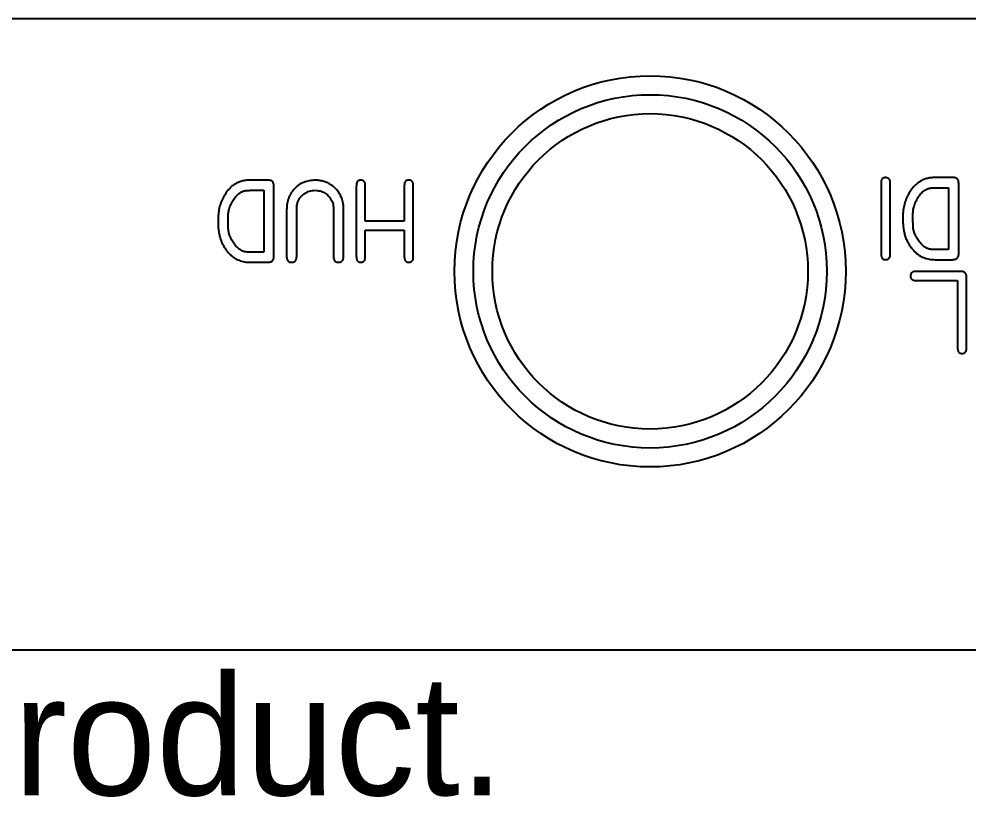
# Model space of a CAD drawing. Header units: inches. Extents: x -6.5 to 0, y -1.57 to 0.
# Drawn here: x -3.125 to -1.62, y -1.233 to 0 of the extents above; entities that cross this region are included whole.
import ezdxf

# ---------------------------------------------------------------- set-up
doc = ezdxf.new("R2010")
doc.units = ezdxf.units.IN
doc.header["$MEASUREMENT"] = 0
doc.styles.add('SLDTEXTSTYLE0', font='Arail.ttf')

msp = doc.modelspace()

# ---------------------------------------------------------------- linework, layer by layer
at = {"color": 1, "linetype": 'Continuous', "lineweight": 25}
for p, q in [((-0.0625, 0), (-6.2113, 0)), ((-2.7312, -0.2555), (-2.7588, -0.2555)), ((-1.6461, -0.2514), (-1.6737, -0.2514)), ((-2.7211, -0.3755), (-2.7211, -0.2673)), ((-2.5905, -0.265), (-2.5905, -0.3765)), ((-2.5763, -0.3206), (-2.5763, -0.2652)), ((-2.5145, -0.2644), (-2.5145, -0.3206)), ((-2.5003, -0.3761), (-2.5003, -0.2644)), ((-1.7589, -0.2603), (-1.7589, -0.3727)), ((-1.7447, -0.3722), (-1.7447, -0.2603)), ((-1.6737, -0.2674), (-1.6521, -0.2674)), ((-1.6521, -0.2674), (-1.6521, -0.3654)), ((-1.6361, -0.3713), (-1.6361, -0.2632)), ((-2.7588, -0.2715), (-2.7372, -0.2715)), ((-2.7372, -0.2715), (-2.7372, -0.3695)), ((-2.701, -0.3024), (-2.701, -0.3749)), ((-2.6849, -0.3749), (-2.6849, -0.3042)), ((-2.6268, -0.3036), (-2.6268, -0.3759)), ((-2.6107, -0.3763), (-2.6107, -0.3032)), ((-2.5145, -0.3206), (-2.5763, -0.3206)), ((-2.5763, -0.3774), (-2.5763, -0.3349)), ((-2.5763, -0.3349), (-2.5145, -0.3349)), ((-2.5145, -0.3349), (-2.5145, -0.3765)), ((-2.7372, -0.3695), (-2.759, -0.3695)), ((-1.6521, -0.3654), (-1.6739, -0.3654)), ((-2.7584, -0.3856), (-2.7316, -0.3856)), ((-1.6733, -0.3815), (-1.6465, -0.3815)), ((-1.6326, -0.4001), (-1.7018, -0.4001)), ((-1.7032, -0.4144), (-1.6379, -0.4144)), ((-1.6379, -0.4144), (-1.6379, -0.5215)), ((-1.6236, -0.5215), (-1.6236, -0.4097)), ((-6.4375, -1), (-0.0625, -1))]:
    msp.add_line(p, q, dxfattribs=at)
for radius in [0.31, 0.28, 0.25]:
    msp.add_circle((-2.125, -0.4), radius, dxfattribs=at)
for points, knots in [([(-2.7588, -0.2555), (-2.7599, -0.2555), (-2.7622, -0.2555), (-2.7655, -0.2558), (-2.7688, -0.2563), (-2.7719, -0.257), (-2.7749, -0.2579), (-2.7778, -0.2591), (-2.7806, -0.2604), (-2.7832, -0.2619), (-2.7858, -0.2637), (-2.7882, -0.2657), (-2.7906, -0.2679), (-2.7929, -0.2703), (-2.795, -0.273), (-2.7971, -0.2759), (-2.7991, -0.279), (-2.8003, -0.2812), (-2.8009, -0.2823)], [0, 0, 0, 0, 0.065537, 0.128894, 0.190513, 0.250819, 0.31017, 0.368743, 0.426366, 0.484321, 0.542747, 0.602028, 0.662919, 0.725322, 0.790697, 0.857753, 0.927457, 1, 1, 1, 1]), ([(-2.7211, -0.2673), (-2.7211, -0.2662), (-2.721, -0.2644), (-2.7213, -0.2617), (-2.7219, -0.2596), (-2.7229, -0.2579), (-2.7243, -0.2567), (-2.7262, -0.2559), (-2.7286, -0.2555), (-2.7303, -0.2555), (-2.7312, -0.2555)], [0, 0, 0, 0, 0.165632, 0.307111, 0.42353, 0.521468, 0.616875, 0.724163, 0.850235, 1, 1, 1, 1]), ([(-2.6557, -0.2555), (-2.6574, -0.2555), (-2.6606, -0.2557), (-2.6652, -0.2564), (-2.6697, -0.2574), (-2.6739, -0.2589), (-2.6778, -0.2607), (-2.6816, -0.263), (-2.685, -0.2656), (-2.6882, -0.2687), (-2.6912, -0.272), (-2.6937, -0.2756), (-2.6959, -0.2795), (-2.6977, -0.2836), (-2.6991, -0.2879), (-2.7001, -0.2926), (-2.7008, -0.2974), (-2.7009, -0.3007), (-2.701, -0.3024)], [0, 0, 0, 0, 0.067173, 0.131422, 0.193661, 0.254469, 0.313951, 0.37325, 0.432715, 0.493321, 0.554037, 0.614375, 0.674766, 0.736049, 0.798444, 0.863236, 0.930118, 1, 1, 1, 1]), ([(-2.6136, -0.2841), (-2.6141, -0.283), (-2.6149, -0.2809), (-2.6166, -0.2778), (-2.6184, -0.2749), (-2.6203, -0.2721), (-2.6225, -0.2696), (-2.6249, -0.2673), (-2.6274, -0.2651), (-2.6301, -0.2631), (-2.6329, -0.2613), (-2.6359, -0.2598), (-2.639, -0.2585), (-2.6421, -0.2574), (-2.6454, -0.2566), (-2.6487, -0.256), (-2.6522, -0.2555), (-2.6546, -0.2555), (-2.6557, -0.2555)], [0, 0, 0, 0, 0.065829, 0.129932, 0.192411, 0.254751, 0.315742, 0.376914, 0.437906, 0.499824, 0.561859, 0.622929, 0.684105, 0.745419, 0.807732, 0.870287, 0.934284, 1, 1, 1, 1]), ([(-2.5833, -0.2555), (-2.5839, -0.2555), (-2.5851, -0.2555), (-2.5866, -0.2559), (-2.5879, -0.2566), (-2.589, -0.2576), (-2.5897, -0.259), (-2.5902, -0.2607), (-2.5905, -0.2627), (-2.5905, -0.2642), (-2.5905, -0.265)], [0, 0, 0, 0, 0.128787, 0.242597, 0.346643, 0.446193, 0.553992, 0.677887, 0.826481, 1, 1, 1, 1]), ([(-2.5767, -0.2602), (-2.5769, -0.2595), (-2.5774, -0.2582), (-2.5789, -0.2566), (-2.581, -0.2557), (-2.5825, -0.2556), (-2.5833, -0.2555)], [0, 0, 0, 0, 0.248392, 0.479682, 0.720638, 1, 1, 1, 1]), ([(-2.5075, -0.2555), (-2.5081, -0.2555), (-2.5091, -0.2555), (-2.5106, -0.2559), (-2.5119, -0.2565), (-2.5129, -0.2575), (-2.5137, -0.2588), (-2.5142, -0.2604), (-2.5145, -0.2623), (-2.5145, -0.2637), (-2.5145, -0.2644)], [0, 0, 0, 0, 0.1273604, 0.2408253, 0.3459555, 0.451152, 0.5642888, 0.6917768, 0.8360266, 1, 1, 1, 1]), ([(-2.5003, -0.2644), (-2.5003, -0.2637), (-2.5003, -0.2623), (-2.5006, -0.2604), (-2.5011, -0.2588), (-2.5019, -0.2575), (-2.503, -0.2565), (-2.5043, -0.2558), (-2.5058, -0.2555), (-2.5069, -0.2555), (-2.5075, -0.2555)], [0, 0, 0, 0, 0.160622, 0.303101, 0.429724, 0.542582, 0.648025, 0.753746, 0.86995, 1, 1, 1, 1]), ([(-1.7582, -0.2546), (-1.7583, -0.2549), (-1.7586, -0.2556), (-1.7588, -0.2569), (-1.7589, -0.2584), (-1.7589, -0.2596), (-1.7589, -0.2603)], [0, 0, 0, 0, 0.1957816, 0.3898565, 0.6392336, 1, 1, 1, 1]), ([(-1.7519, -0.2514), (-1.7525, -0.2514), (-1.7538, -0.2515), (-1.7555, -0.2522), (-1.7571, -0.2532), (-1.7578, -0.2541), (-1.7582, -0.2546)], [0, 0, 0, 0, 0.254027, 0.515009, 0.769478, 1, 1, 1, 1]), ([(-1.7452, -0.2553), (-1.7456, -0.2548), (-1.7462, -0.2536), (-1.7479, -0.2524), (-1.7498, -0.2516), (-1.7512, -0.2514), (-1.7519, -0.2514)], [0, 0, 0, 0, 0.232738, 0.479688, 0.740584, 1, 1, 1, 1]), ([(-1.7447, -0.2603), (-1.7447, -0.2596), (-1.7447, -0.2585), (-1.7447, -0.2571), (-1.7449, -0.2562), (-1.7451, -0.2556), (-1.7452, -0.2553)], [0, 0, 0, 0, 0.403005, 0.651878, 0.824747, 1, 1, 1, 1]), ([(-1.6737, -0.2514), (-1.6749, -0.2514), (-1.6771, -0.2514), (-1.6805, -0.2517), (-1.6837, -0.2522), (-1.6869, -0.2529), (-1.6899, -0.2538), (-1.6927, -0.255), (-1.6955, -0.2563), (-1.6982, -0.2578), (-1.7007, -0.2596), (-1.7032, -0.2616), (-1.7055, -0.2638), (-1.7078, -0.2662), (-1.71, -0.2689), (-1.712, -0.2718), (-1.714, -0.2749), (-1.7152, -0.2771), (-1.7158, -0.2782)], [0, 0, 0, 0, 0.065537, 0.128894, 0.190513, 0.250819, 0.31017, 0.368743, 0.426366, 0.484321, 0.542747, 0.602028, 0.662919, 0.725322, 0.790697, 0.857753, 0.927457, 1, 1, 1, 1]), ([(-1.6361, -0.2632), (-1.636, -0.2621), (-1.636, -0.2602), (-1.6362, -0.2576), (-1.6368, -0.2555), (-1.6378, -0.2538), (-1.6393, -0.2526), (-1.6411, -0.2518), (-1.6435, -0.2514), (-1.6452, -0.2514), (-1.6461, -0.2514)], [0, 0, 0, 0, 0.165632, 0.307111, 0.42353, 0.521468, 0.616875, 0.724163, 0.850235, 1, 1, 1, 1]), ([(-2.5763, -0.2652), (-2.5763, -0.2645), (-2.5763, -0.2634), (-2.5763, -0.2621), (-2.5764, -0.2611), (-2.5766, -0.2605), (-2.5767, -0.2602)], [0, 0, 0, 0, 0.400215, 0.645342, 0.817688, 1, 1, 1, 1]), ([(-1.6926, -0.2735), (-1.6919, -0.273), (-1.6907, -0.272), (-1.6888, -0.2706), (-1.6867, -0.2696), (-1.6846, -0.2687), (-1.6822, -0.2681), (-1.6796, -0.2677), (-1.6768, -0.2675), (-1.6748, -0.2674), (-1.6737, -0.2674)], [0, 0, 0, 0, 0.120567, 0.236688, 0.349281, 0.461125, 0.577512, 0.706025, 0.846945, 1, 1, 1, 1]), ([(-2.8009, -0.2823), (-2.8017, -0.2838), (-2.8032, -0.2867), (-2.8051, -0.2911), (-2.8066, -0.2955), (-2.8078, -0.3001), (-2.8086, -0.3048), (-2.8092, -0.3099), (-2.8096, -0.3154), (-2.8096, -0.3192), (-2.8096, -0.3212)], [0, 0, 0, 0, 0.122914, 0.242316, 0.358054, 0.471139, 0.588026, 0.714383, 0.852054, 1, 1, 1, 1]), ([(-2.7924, -0.3032), (-2.792, -0.3019), (-2.7914, -0.2994), (-2.7901, -0.2957), (-2.7886, -0.2922), (-2.7868, -0.2888), (-2.7848, -0.2857), (-2.7826, -0.2827), (-2.7802, -0.28), (-2.7785, -0.2784), (-2.7776, -0.2776)], [0, 0, 0, 0, 0.131076, 0.260457, 0.387849, 0.515049, 0.639819, 0.762628, 0.881718, 1, 1, 1, 1]), ([(-2.7776, -0.2776), (-2.777, -0.2771), (-2.7758, -0.2761), (-2.7738, -0.2747), (-2.7718, -0.2737), (-2.7696, -0.2728), (-2.7673, -0.2723), (-2.7647, -0.2718), (-2.7618, -0.2716), (-2.7598, -0.2716), (-2.7588, -0.2715)], [0, 0, 0, 0, 0.120567, 0.236688, 0.349281, 0.461125, 0.577512, 0.706025, 0.846945, 1, 1, 1, 1]), ([(-2.683, -0.2897), (-2.6824, -0.2883), (-2.6812, -0.2856), (-2.6787, -0.2821), (-2.6758, -0.2789), (-2.6724, -0.2763), (-2.6687, -0.2742), (-2.6646, -0.2727), (-2.6603, -0.2717), (-2.6573, -0.2716), (-2.6557, -0.2715)], [0, 0, 0, 0, 0.127998, 0.25202, 0.37283, 0.495116, 0.618143, 0.741653, 0.867936, 1, 1, 1, 1]), ([(-2.6557, -0.2715), (-2.6544, -0.2716), (-2.6517, -0.2717), (-2.6478, -0.2725), (-2.6442, -0.2737), (-2.6408, -0.2754), (-2.6376, -0.2776), (-2.6348, -0.2802), (-2.6323, -0.2831), (-2.631, -0.2854), (-2.6303, -0.2865)], [0, 0, 0, 0, 0.1315013, 0.2578742, 0.3809436, 0.5036344, 0.6262439, 0.7475148, 0.8717965, 1, 1, 1, 1]), ([(-2.6107, -0.3032), (-2.6107, -0.3022), (-2.6107, -0.3002), (-2.6108, -0.2974), (-2.611, -0.2948), (-2.6114, -0.2918), (-2.6121, -0.2882), (-2.6131, -0.2855), (-2.6136, -0.2841)], [0, 0, 0, 0, 0.161067, 0.306662, 0.437884, 0.552286, 0.772267, 1, 1, 1, 1]), ([(-1.7158, -0.2782), (-1.7166, -0.2797), (-1.7182, -0.2826), (-1.72, -0.287), (-1.7216, -0.2914), (-1.7227, -0.2959), (-1.7236, -0.3007), (-1.7242, -0.3058), (-1.7245, -0.3113), (-1.7245, -0.3151), (-1.7245, -0.3171)], [0, 0, 0, 0, 0.122914, 0.242316, 0.358054, 0.471139, 0.588026, 0.714383, 0.852054, 1, 1, 1, 1]), ([(-1.7073, -0.299), (-1.707, -0.2978), (-1.7064, -0.2952), (-1.705, -0.2916), (-1.7035, -0.2881), (-1.7017, -0.2847), (-1.6998, -0.2815), (-1.6976, -0.2786), (-1.6952, -0.2759), (-1.6934, -0.2743), (-1.6926, -0.2735)], [0, 0, 0, 0, 0.131076, 0.260457, 0.387849, 0.515049, 0.639819, 0.762628, 0.881718, 1, 1, 1, 1]), ([(-2.6849, -0.3042), (-2.6849, -0.3034), (-2.6849, -0.3017), (-2.6848, -0.2994), (-2.6847, -0.2974), (-2.6845, -0.2951), (-2.684, -0.2925), (-2.6833, -0.2906), (-2.683, -0.2897)], [0, 0, 0, 0, 0.175034, 0.330061, 0.467982, 0.587118, 0.799796, 1, 1, 1, 1]), ([(-2.6303, -0.2865), (-2.6297, -0.2877), (-2.6284, -0.29), (-2.6275, -0.2931), (-2.6271, -0.2957), (-2.6269, -0.2981), (-2.6268, -0.3007), (-2.6268, -0.3026), (-2.6268, -0.3036)], [0, 0, 0, 0, 0.2267559, 0.436596, 0.5480032, 0.6793699, 0.829385, 1, 1, 1, 1]), ([(-1.7085, -0.3134), (-1.7085, -0.3124), (-1.7085, -0.3105), (-1.7085, -0.3081), (-1.7084, -0.3061), (-1.7083, -0.3041), (-1.708, -0.3018), (-1.7076, -0.3), (-1.7073, -0.299)], [0, 0, 0, 0, 0.2075484, 0.3818107, 0.5169697, 0.6189552, 0.7967351, 1, 1, 1, 1]), ([(-2.7935, -0.3175), (-2.7935, -0.3165), (-2.7935, -0.3147), (-2.7935, -0.3122), (-2.7935, -0.3102), (-2.7934, -0.3082), (-2.7931, -0.3059), (-2.7926, -0.3041), (-2.7924, -0.3032)], [0, 0, 0, 0, 0.207548, 0.381811, 0.51697, 0.618955, 0.796735, 1, 1, 1, 1]), ([(-1.7053, -0.3409), (-1.7057, -0.34), (-1.7064, -0.3384), (-1.7071, -0.3359), (-1.7078, -0.3335), (-1.7081, -0.3314), (-1.7082, -0.3297), (-1.7083, -0.3282), (-1.7084, -0.3264), (-1.7084, -0.3243), (-1.7085, -0.322), (-1.7085, -0.3194), (-1.7085, -0.3165), (-1.7085, -0.3144), (-1.7085, -0.3134)], [0, 0, 0, 0, 0.099136, 0.193652, 0.281365, 0.36547, 0.411235, 0.466023, 0.530927, 0.604906, 0.688993, 0.783209, 0.886537, 1, 1, 1, 1]), ([(-2.8096, -0.3212), (-2.8095, -0.3239), (-2.8095, -0.3291), (-2.8086, -0.3367), (-2.8073, -0.3437), (-2.8053, -0.3503), (-2.8028, -0.3564), (-2.7995, -0.3621), (-2.7957, -0.3675), (-2.7927, -0.3708), (-2.7912, -0.3724)], [0, 0, 0, 0, 0.1442553, 0.2796239, 0.4074172, 0.5284146, 0.6453973, 0.7620525, 0.8799678, 1, 1, 1, 1]), ([(-2.7904, -0.345), (-2.7907, -0.3441), (-2.7914, -0.3425), (-2.7922, -0.34), (-2.7928, -0.3376), (-2.7931, -0.3356), (-2.7933, -0.3338), (-2.7934, -0.3323), (-2.7934, -0.3305), (-2.7935, -0.3284), (-2.7935, -0.3261), (-2.7936, -0.3235), (-2.7936, -0.3206), (-2.7935, -0.3185), (-2.7935, -0.3175)], [0, 0, 0, 0, 0.099136, 0.193652, 0.281365, 0.36547, 0.411235, 0.466023, 0.530927, 0.604906, 0.688993, 0.783209, 0.886537, 1, 1, 1, 1]), ([(-1.7245, -0.3171), (-1.7245, -0.3198), (-1.7244, -0.325), (-1.7236, -0.3326), (-1.7223, -0.3396), (-1.7203, -0.3462), (-1.7177, -0.3523), (-1.7145, -0.358), (-1.7107, -0.3634), (-1.7076, -0.3667), (-1.7061, -0.3683)], [0, 0, 0, 0, 0.144255, 0.279624, 0.407417, 0.528415, 0.645397, 0.762052, 0.879968, 1, 1, 1, 1]), ([(-2.7717, -0.3672), (-2.7727, -0.3667), (-2.7746, -0.3656), (-2.7773, -0.3636), (-2.78, -0.3612), (-2.7825, -0.3584), (-2.7848, -0.3554), (-2.7869, -0.3521), (-2.7888, -0.3486), (-2.7899, -0.3462), (-2.7904, -0.345)], [0, 0, 0, 0, 0.108815, 0.223046, 0.34223, 0.469524, 0.599834, 0.731986, 0.864687, 1, 1, 1, 1]), ([(-1.6867, -0.3631), (-1.6876, -0.3625), (-1.6896, -0.3615), (-1.6923, -0.3595), (-1.6949, -0.3571), (-1.6974, -0.3543), (-1.6997, -0.3513), (-1.7019, -0.348), (-1.7038, -0.3445), (-1.7048, -0.3421), (-1.7053, -0.3409)], [0, 0, 0, 0, 0.108815, 0.223046, 0.34223, 0.469524, 0.599834, 0.731986, 0.864687, 1, 1, 1, 1]), ([(-2.7912, -0.3724), (-2.7901, -0.3735), (-2.7879, -0.3756), (-2.7842, -0.3783), (-2.7805, -0.3806), (-2.7764, -0.3824), (-2.7722, -0.3839), (-2.7678, -0.3849), (-2.7632, -0.3855), (-2.76, -0.3856), (-2.7584, -0.3856)], [0, 0, 0, 0, 0.127213, 0.25064, 0.372495, 0.493323, 0.615883, 0.739719, 0.867619, 1, 1, 1, 1]), ([(-2.759, -0.3695), (-2.7597, -0.3695), (-2.7611, -0.3695), (-2.763, -0.3694), (-2.7647, -0.3693), (-2.7668, -0.3691), (-2.7691, -0.3684), (-2.7709, -0.3676), (-2.7717, -0.3672)], [0, 0, 0, 0, 0.167038, 0.313531, 0.445257, 0.560315, 0.776449, 1, 1, 1, 1]), ([(-2.7316, -0.3856), (-2.7307, -0.3856), (-2.7291, -0.3855), (-2.7269, -0.3851), (-2.725, -0.3844), (-2.7235, -0.3832), (-2.7223, -0.3817), (-2.7215, -0.3799), (-2.7211, -0.3778), (-2.7211, -0.3763), (-2.7211, -0.3755)], [0, 0, 0, 0, 0.149708, 0.2823471, 0.3998826, 0.5084262, 0.6166612, 0.7302636, 0.8563496, 1, 1, 1, 1]), ([(-2.701, -0.3749), (-2.701, -0.3758), (-2.701, -0.3775), (-2.7006, -0.3798), (-2.7, -0.3817), (-2.6992, -0.3832), (-2.6981, -0.3843), (-2.6967, -0.3851), (-2.6949, -0.3855), (-2.6937, -0.3856), (-2.6931, -0.3856)], [0, 0, 0, 0, 0.177102, 0.327295, 0.454334, 0.561944, 0.66055, 0.761565, 0.873226, 1, 1, 1, 1]), ([(-2.6931, -0.3856), (-2.6924, -0.3856), (-2.6912, -0.3855), (-2.6894, -0.3851), (-2.688, -0.3843), (-2.6868, -0.3832), (-2.6859, -0.3817), (-2.6853, -0.3798), (-2.685, -0.3775), (-2.6849, -0.3758), (-2.6849, -0.3749)], [0, 0, 0, 0, 0.126189, 0.239562, 0.341707, 0.442439, 0.551404, 0.678423, 0.826399, 1, 1, 1, 1]), ([(-2.6268, -0.3759), (-2.6267, -0.3767), (-2.6267, -0.3781), (-2.6264, -0.3802), (-2.6258, -0.3819), (-2.6249, -0.3833), (-2.6238, -0.3844), (-2.6223, -0.3851), (-2.6206, -0.3856), (-2.6195, -0.3856), (-2.6188, -0.3856)], [0, 0, 0, 0, 0.1621662, 0.3031943, 0.4283568, 0.5392174, 0.6472746, 0.7532709, 0.8706033, 1, 1, 1, 1]), ([(-2.6188, -0.3856), (-2.6182, -0.3856), (-2.617, -0.3855), (-2.6153, -0.3851), (-2.6139, -0.3844), (-2.6128, -0.3833), (-2.6118, -0.382), (-2.6112, -0.3803), (-2.6108, -0.3784), (-2.6107, -0.377), (-2.6107, -0.3763)], [0, 0, 0, 0, 0.132883, 0.253155, 0.363593, 0.471632, 0.58413, 0.707529, 0.844945, 1, 1, 1, 1]), ([(-2.5007, -0.381), (-2.5006, -0.3807), (-2.5004, -0.3801), (-2.5003, -0.3791), (-2.5002, -0.3778), (-2.5003, -0.3767), (-2.5003, -0.3761)], [0, 0, 0, 0, 0.195991, 0.38213, 0.624825, 1, 1, 1, 1]), ([(-1.7589, -0.3727), (-1.7589, -0.3734), (-1.7589, -0.3747), (-1.7585, -0.3766), (-1.758, -0.3781), (-1.7572, -0.3794), (-1.7562, -0.3804), (-1.755, -0.3811), (-1.7535, -0.3814), (-1.7525, -0.3814), (-1.7519, -0.3815)], [0, 0, 0, 0, 0.162458, 0.305977, 0.430072, 0.545023, 0.649455, 0.757993, 0.87186, 1, 1, 1, 1]), ([(-1.7456, -0.3782), (-1.7454, -0.3779), (-1.7451, -0.3773), (-1.7448, -0.376), (-1.7447, -0.3743), (-1.7447, -0.373), (-1.7447, -0.3722)], [0, 0, 0, 0, 0.17074, 0.353681, 0.613671, 1, 1, 1, 1]), ([(-1.7061, -0.3683), (-1.705, -0.3694), (-1.7028, -0.3715), (-1.6992, -0.3742), (-1.6954, -0.3765), (-1.6914, -0.3783), (-1.6871, -0.3798), (-1.6827, -0.3808), (-1.6781, -0.3814), (-1.6749, -0.3814), (-1.6733, -0.3815)], [0, 0, 0, 0, 0.1272134, 0.2506404, 0.3724946, 0.493323, 0.6158834, 0.7397194, 0.8676189, 1, 1, 1, 1]), ([(-1.6739, -0.3654), (-1.6746, -0.3654), (-1.676, -0.3654), (-1.678, -0.3653), (-1.6797, -0.3652), (-1.6817, -0.3649), (-1.6841, -0.3643), (-1.6858, -0.3635), (-1.6867, -0.3631)], [0, 0, 0, 0, 0.167038, 0.313531, 0.445257, 0.560315, 0.776449, 1, 1, 1, 1]), ([(-1.6465, -0.3815), (-1.6457, -0.3815), (-1.6441, -0.3814), (-1.6418, -0.381), (-1.6399, -0.3803), (-1.6384, -0.3791), (-1.6372, -0.3776), (-1.6364, -0.3758), (-1.636, -0.3737), (-1.636, -0.3722), (-1.6361, -0.3713)], [0, 0, 0, 0, 0.149708, 0.282347, 0.399883, 0.508426, 0.616661, 0.730264, 0.85635, 1, 1, 1, 1]), ([(-2.5905, -0.3765), (-2.5905, -0.3773), (-2.5905, -0.3786), (-2.5902, -0.3805), (-2.5897, -0.3821), (-2.5889, -0.3834), (-2.5879, -0.3845), (-2.5866, -0.3852), (-2.5852, -0.3856), (-2.5841, -0.3856), (-2.5835, -0.3856)], [0, 0, 0, 0, 0.165307, 0.308794, 0.435609, 0.548148, 0.654295, 0.759898, 0.873312, 1, 1, 1, 1]), ([(-2.5835, -0.3856), (-2.583, -0.3855), (-2.5819, -0.3855), (-2.5804, -0.385), (-2.5791, -0.3843), (-2.578, -0.3833), (-2.5771, -0.3821), (-2.5765, -0.3807), (-2.5762, -0.3791), (-2.5763, -0.378), (-2.5763, -0.3774)], [0, 0, 0, 0, 0.1321598, 0.2526485, 0.3713113, 0.4917786, 0.6119256, 0.7327549, 0.8594573, 1, 1, 1, 1]), ([(-2.5145, -0.3765), (-2.5145, -0.3772), (-2.5144, -0.3786), (-2.5141, -0.3805), (-2.5135, -0.3821), (-2.5127, -0.3834), (-2.5117, -0.3844), (-2.5104, -0.3851), (-2.5089, -0.3855), (-2.5079, -0.3856), (-2.5073, -0.3856)], [0, 0, 0, 0, 0.163146, 0.304681, 0.432747, 0.546235, 0.652223, 0.759544, 0.873374, 1, 1, 1, 1]), ([(-2.5073, -0.3856), (-2.5065, -0.3855), (-2.505, -0.3854), (-2.5031, -0.3844), (-2.5015, -0.383), (-2.5009, -0.3817), (-2.5007, -0.381)], [0, 0, 0, 0, 0.275843, 0.516674, 0.748891, 1, 1, 1, 1]), ([(-1.7519, -0.3815), (-1.7513, -0.3814), (-1.7501, -0.3813), (-1.7484, -0.3807), (-1.7468, -0.3797), (-1.746, -0.3787), (-1.7456, -0.3782)], [0, 0, 0, 0, 0.252822, 0.495908, 0.737887, 1, 1, 1, 1]), ([(-1.7075, -0.4005), (-1.7082, -0.4008), (-1.7096, -0.4014), (-1.7112, -0.403), (-1.7122, -0.405), (-1.7124, -0.4066), (-1.7126, -0.4074)], [0, 0, 0, 0, 0.2594924, 0.4977545, 0.7363227, 1, 1, 1, 1]), ([(-1.7018, -0.4001), (-1.7023, -0.4001), (-1.7032, -0.4001), (-1.7044, -0.4001), (-1.7053, -0.4001), (-1.7061, -0.4002), (-1.7068, -0.4002), (-1.7073, -0.4004), (-1.7075, -0.4005)], [0, 0, 0, 0, 0.270371, 0.477815, 0.635946, 0.739786, 0.884377, 1, 1, 1, 1]), ([(-1.6236, -0.4097), (-1.6236, -0.409), (-1.6235, -0.4076), (-1.6239, -0.4056), (-1.6245, -0.4039), (-1.6255, -0.4025), (-1.6268, -0.4014), (-1.6285, -0.4006), (-1.6304, -0.4002), (-1.6318, -0.4001), (-1.6326, -0.4001)], [0, 0, 0, 0, 0.146665, 0.277875, 0.393147, 0.501819, 0.610632, 0.724698, 0.853757, 1, 1, 1, 1]), ([(-1.7126, -0.4074), (-1.7125, -0.4081), (-1.7123, -0.4096), (-1.7112, -0.4116), (-1.7097, -0.4132), (-1.7083, -0.4137), (-1.7077, -0.414)], [0, 0, 0, 0, 0.25218, 0.505818, 0.756449, 1, 1, 1, 1]), ([(-1.7077, -0.414), (-1.7074, -0.4141), (-1.7068, -0.4143), (-1.7059, -0.4144), (-1.7047, -0.4144), (-1.7037, -0.4144), (-1.7032, -0.4144)], [0, 0, 0, 0, 0.187597, 0.37633, 0.625845, 1, 1, 1, 1]), ([(-1.6379, -0.5215), (-1.6378, -0.5222), (-1.6378, -0.5235), (-1.6374, -0.5253), (-1.6369, -0.5268), (-1.6361, -0.5281), (-1.6351, -0.5291), (-1.6338, -0.5297), (-1.6323, -0.5301), (-1.6313, -0.5302), (-1.6308, -0.5302)], [0, 0, 0, 0, 0.161148, 0.30262, 0.427582, 0.540774, 0.648414, 0.757043, 0.871582, 1, 1, 1, 1]), ([(-1.6308, -0.5302), (-1.6302, -0.5302), (-1.6292, -0.5302), (-1.6277, -0.5297), (-1.6265, -0.529), (-1.6255, -0.528), (-1.6247, -0.5268), (-1.6241, -0.5252), (-1.6237, -0.5235), (-1.6236, -0.5222), (-1.6236, -0.5215)], [0, 0, 0, 0, 0.126969, 0.242804, 0.351264, 0.461144, 0.575007, 0.698636, 0.839678, 1, 1, 1, 1])]:
    msp.add_open_spline(points, degree=3, knots=knots, dxfattribs=at)

# ---------------------------------------------------------------- texts
at = {"color": 7, "linetype": 'Continuous', "insert": (-6.5, -1.0401), "char_height": 0.1903, "attachment_point": 1, "style": 'SLDTEXTSTYLE0'}
msp.add_mtext('SOLIDWORKS Educational Product.', dxfattribs=at)

doc.saveas('drawing.dxf')
